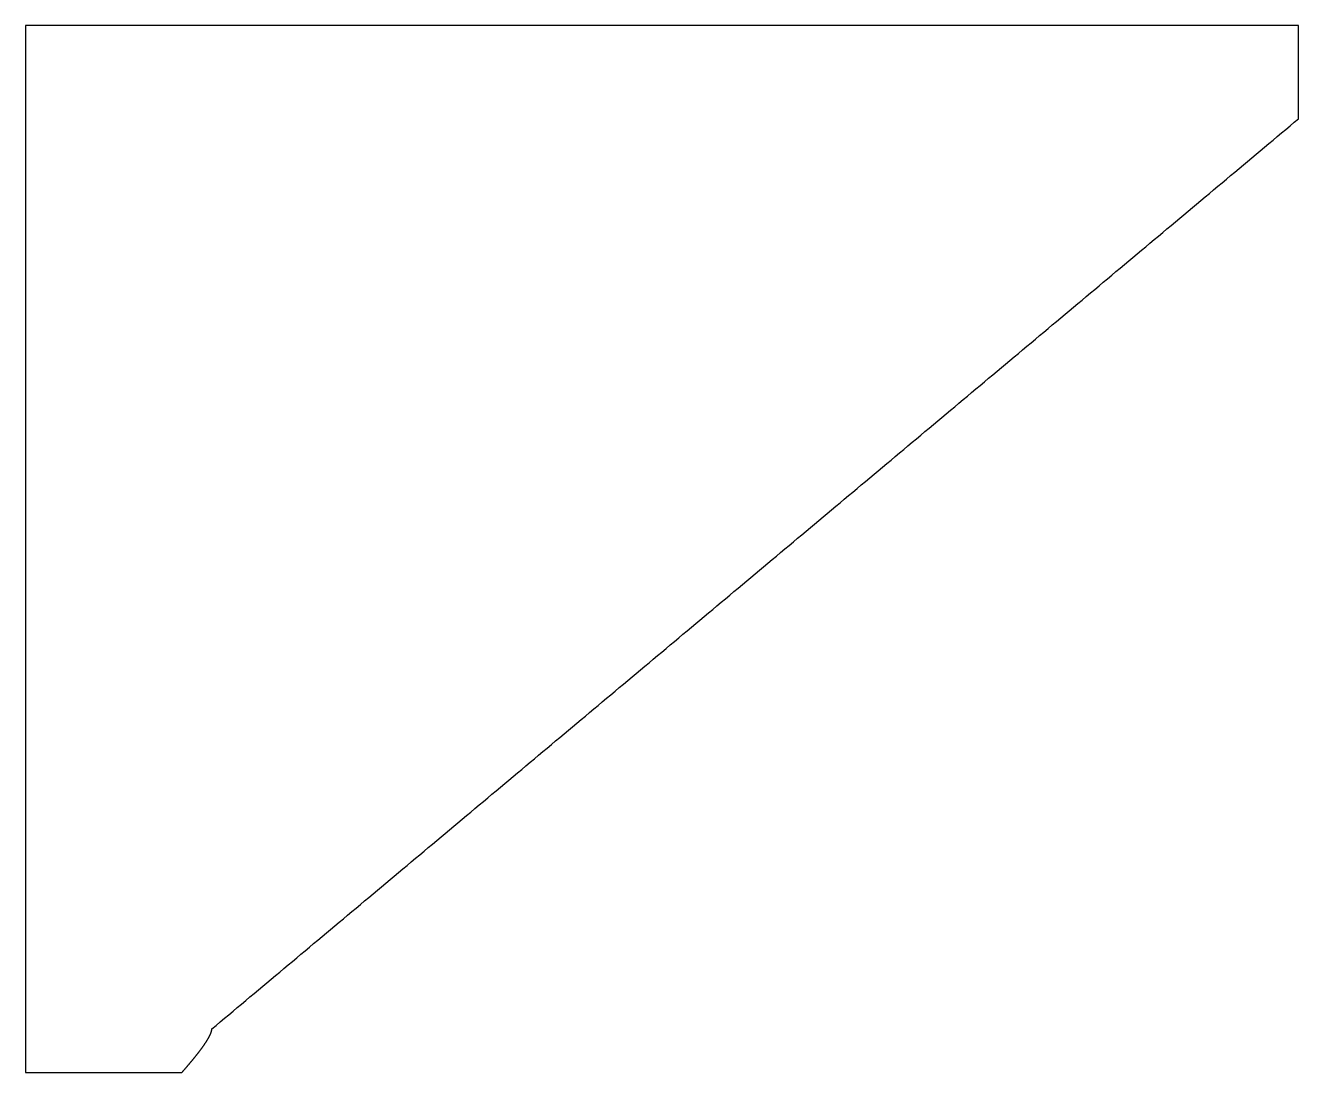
# Model space of a CAD drawing. Extents: x -214.3 to -143.3, y -78.8 to -20.4.
import ezdxf

# ---------------------------------------------------------------- set-up
doc = ezdxf.new("R2010")
doc.units = 0
doc.header["$LTSCALE"] = 12
doc.header["$MEASUREMENT"] = 0
doc.layers.add('COVER', color=3, linetype='CONTINUOUS')

msp = doc.modelspace()

# ---------------------------------------------------------------- linework, layer by layer
at = {"layer": 'COVER'}
msp.add_line((-214.275, -78.768), (-205.562, -78.768), dxfattribs=at)
for points in [[(-203.891, -20.402), (-214.275, -20.402)], [(-214.275, -20.402), (-214.275, -78.768)], [(-143.323, -20.402), (-203.891, -20.402)], [(-143.323, -25.601), (-143.323, -20.402)], [(-203.891, -76.34), (-143.323, -25.601)]]:
    msp.add_open_spline(points, degree=1, dxfattribs=at)
msp.add_open_spline([(-205.562, -78.768), (-205.545, -78.75), (-205.521, -78.723), (-205.49, -78.687), (-205.467, -78.661), (-205.445, -78.636), (-205.423, -78.611), (-205.401, -78.585), (-205.379, -78.56), (-205.357, -78.535), (-205.336, -78.51), (-205.314, -78.485), (-205.293, -78.461), (-205.272, -78.436), (-205.251, -78.412), (-205.23, -78.387), (-205.209, -78.363), (-205.189, -78.339), (-205.169, -78.315), (-205.148, -78.291), (-205.128, -78.268), (-205.108, -78.244), (-205.089, -78.221), (-205.069, -78.197), (-205.05, -78.174), (-205.03, -78.151), (-205.01, -78.127), (-204.989, -78.102), (-204.968, -78.076), (-204.947, -78.05), (-204.926, -78.025), (-204.905, -77.999), (-204.885, -77.974), (-204.864, -77.949), (-204.844, -77.924), (-204.824, -77.899), (-204.804, -77.875), (-204.785, -77.85), (-204.765, -77.826), (-204.746, -77.802), (-204.727, -77.778), (-204.708, -77.754), (-204.689, -77.729), (-204.669, -77.704), (-204.649, -77.678), (-204.629, -77.652), (-204.609, -77.626), (-204.59, -77.6), (-204.57, -77.575), (-204.551, -77.55), (-204.533, -77.525), (-204.514, -77.5), (-204.496, -77.476), (-204.478, -77.451), (-204.459, -77.426), (-204.441, -77.401), (-204.422, -77.375), (-204.403, -77.349), (-204.385, -77.323), (-204.367, -77.298), (-204.349, -77.273), (-204.332, -77.248), (-204.314, -77.222), (-204.296, -77.196), (-204.279, -77.17), (-204.261, -77.144), (-204.244, -77.118), (-204.227, -77.093), (-204.21, -77.067), (-204.193, -77.04), (-204.177, -77.014), (-204.16, -76.988), (-204.144, -76.961), (-204.128, -76.934), (-204.112, -76.907), (-204.096, -76.88), (-204.08, -76.854), (-204.065, -76.827), (-204.051, -76.799), (-204.036, -76.772), (-204.022, -76.745), (-204.008, -76.717), (-203.994, -76.689), (-203.981, -76.661), (-203.969, -76.633), (-203.957, -76.604), (-203.945, -76.576), (-203.934, -76.547), (-203.925, -76.518), (-203.916, -76.49), (-203.908, -76.46), (-203.901, -76.431), (-203.894, -76.391), (-203.891, -76.36), (-203.891, -76.34)], degree=3, knots=[0, 0, 0, 0, 0.02489, 0.036414, 0.047875, 0.059271, 0.070604, 0.081872, 0.093076, 0.104215, 0.11529, 0.1263, 0.137246, 0.148127, 0.158943, 0.169694, 0.18038, 0.191001, 0.201558, 0.212049, 0.222475, 0.232835, 0.24313, 0.25336, 0.263525, 0.273623, 0.284129, 0.295036, 0.306336, 0.31755, 0.328678, 0.33972, 0.350676, 0.361546, 0.372329, 0.383026, 0.393636, 0.404159, 0.414596, 0.424946, 0.435209, 0.445386, 0.45589, 0.466714, 0.47785, 0.488876, 0.499791, 0.510596, 0.52129, 0.531874, 0.542347, 0.552709, 0.56296, 0.573101, 0.583495, 0.594135, 0.605012, 0.615751, 0.626354, 0.636819, 0.647146, 0.657337, 0.667718, 0.67828, 0.689014, 0.699582, 0.709984, 0.720219, 0.730586, 0.741074, 0.751673, 0.762075, 0.772555, 0.783101, 0.793704, 0.804077, 0.814471, 0.824874, 0.835276, 0.845645, 0.85597, 0.866456, 0.876846, 0.887332, 0.89767, 0.908037, 0.918383, 0.928682, 0.938884, 0.948942, 0.959125, 0.969354, 0.979681, 1, 1, 1, 1], dxfattribs=at)

doc.saveas('drawing.dxf')
